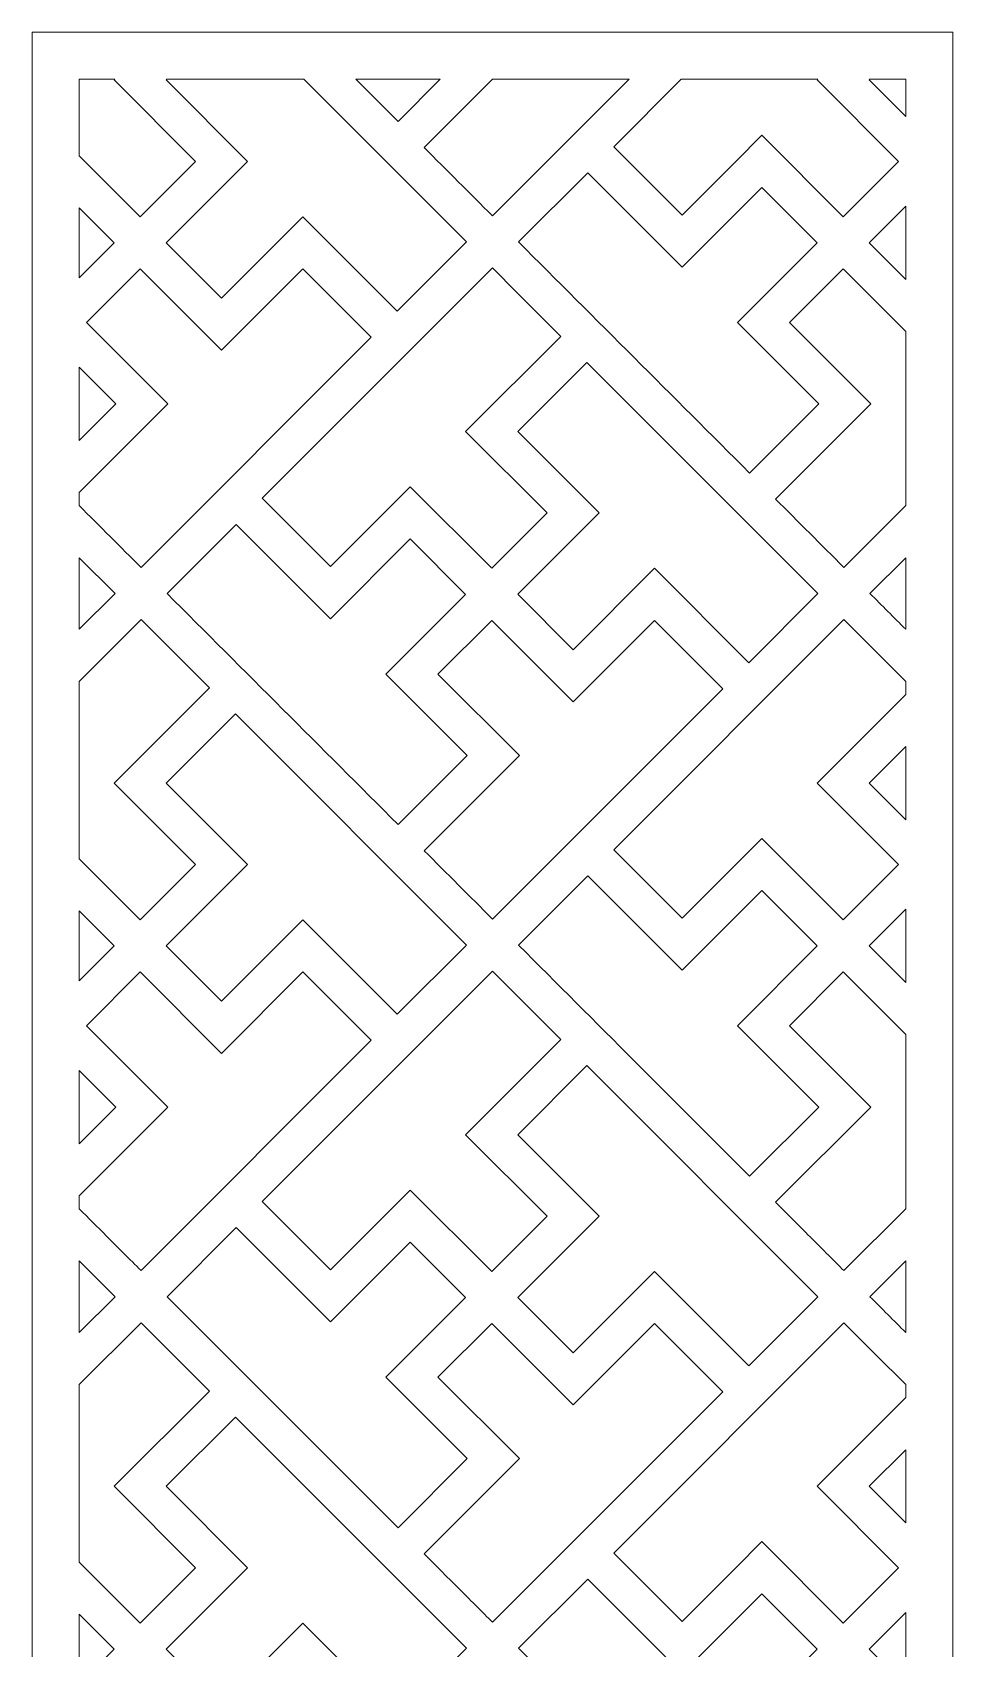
# Model space of a CAD drawing. Header units: centimetres. Extents: x -27.5 to -15.3, y -9.5 to 9.5.
# Drawn here: x -20.75 to -15.34, y 0 to 9.5 of the extents above; entities that cross this region are included whole.
import ezdxf

# ---------------------------------------------------------------- set-up
doc = ezdxf.new("R2010")
doc.units = ezdxf.units.CM
doc.header["$MEASUREMENT"] = 0
doc.layers.add('layer 1', color=7, linetype='Continuous')

msp = doc.modelspace()

# ---------------------------------------------------------------- linework, layer by layer
at = {"layer": 'layer 1', "color": 7, "lineweight": 9}
for points, knots in [([(-20.75463, 9.5), (-20.75463, 9.5), (-15.34152, 9.5), (-15.34152, 9.5), (-15.34152, 9.5), (-15.34152, 9.5), (-15.34152, -9.5), (-15.34152, -9.5), (-15.34152, -9.5), (-15.34152, -9.5), (-20.75463, -9.5), (-20.75463, -9.5), (-20.75463, -9.5), (-20.75463, -9.5), (-20.75463, 9.5), (-20.75463, 9.5)], [0, 0, 0, 0, 0.2, 0.2, 0.2, 0.2, 0.4, 0.4, 0.4, 0.4, 0.6, 0.6, 0.6, 0.6, 1, 1, 1, 1]), ([(-20.47857, 9.22395), (-20.47857, 9.22395), (-20.26881, 9.22395), (-20.26881, 9.22395), (-20.26881, 9.22395), (-20.26881, 9.22395), (-20.27291, 9.21985), (-20.27291, 9.21985), (-20.27291, 9.21985), (-20.27291, 9.21985), (-19.79445, 8.7414), (-19.79445, 8.7414), (-19.79445, 8.7414), (-19.79445, 8.7414), (-20.11978, 8.41605), (-20.11978, 8.41605), (-20.11978, 8.41605), (-20.11978, 8.41605), (-20.47857, 8.77482), (-20.47857, 8.77482), (-20.47857, 8.77482), (-20.47857, 8.77482), (-20.47857, 9.22395), (-20.47857, 9.22395)], [0, 0, 0, 0, 0.1428571, 0.1428571, 0.1428571, 0.1428571, 0.2857143, 0.2857143, 0.2857143, 0.2857143, 0.4285714, 0.4285714, 0.4285714, 0.4285714, 0.5714286, 0.5714286, 0.5714286, 0.5714286, 0.7142857, 0.7142857, 0.7142857, 0.7142857, 1, 1, 1, 1]), ([(-19.96257, 9.22395), (-19.96257, 9.22395), (-19.1574, 9.22395), (-19.1574, 9.22395), (-19.1574, 9.22395), (-19.1574, 9.22395), (-18.20118, 8.26772), (-18.20118, 8.26772), (-18.20118, 8.26772), (-18.20118, 8.26772), (-18.60787, 7.86103), (-18.60787, 7.86103), (-18.60787, 7.86103), (-18.60787, 7.86103), (-19.16288, 8.41605), (-19.16288, 8.41605), (-19.16288, 8.41605), (-19.16288, 8.41605), (-19.64135, 7.93759), (-19.64135, 7.93759), (-19.64135, 7.93759), (-19.64135, 7.93759), (-19.96671, 8.26293), (-19.96671, 8.26293), (-19.96671, 8.26293), (-19.96671, 8.26293), (-19.48821, 8.7414), (-19.48821, 8.7414), (-19.48821, 8.7414), (-19.48821, 8.7414), (-19.96671, 9.21985), (-19.96671, 9.21985), (-19.96671, 9.21985), (-19.96671, 9.21985), (-19.96257, 9.22395), (-19.96257, 9.22395)], [0, 0, 0, 0, 0.1, 0.1, 0.1, 0.1, 0.2, 0.2, 0.2, 0.2, 0.3, 0.3, 0.3, 0.3, 0.4, 0.4, 0.4, 0.4, 0.5, 0.5, 0.5, 0.5, 0.6, 0.6, 0.6, 0.6, 0.7, 0.7, 0.7, 0.7, 0.8, 0.8, 0.8, 0.8, 1, 1, 1, 1]), ([(-18.8512, 9.22395), (-18.8512, 9.22395), (-18.35499, 9.22395), (-18.35499, 9.22395), (-18.35499, 9.22395), (-18.35499, 9.22395), (-18.60308, 8.97583), (-18.60308, 8.97583), (-18.60308, 8.97583), (-18.68578, 9.05854), (-18.76847, 9.14125), (-18.8512, 9.22395)], [0, 0, 0, 0, 0.25, 0.25, 0.25, 0.25, 0.5, 0.5, 0.5, 0.5, 1, 1, 1, 1]), ([(-18.04876, 9.22395), (-18.04876, 9.22395), (-17.24496, 9.22395), (-17.24496, 9.22395), (-17.24496, 9.22395), (-17.24496, 9.22395), (-18.04808, 8.42083), (-18.04808, 8.42083), (-18.04808, 8.42083), (-18.18205, 8.55479), (-18.31601, 8.68876), (-18.44998, 8.82273), (-18.44998, 8.82273), (-18.44998, 8.82273), (-18.04876, 9.22395), (-18.04876, 9.22395)], [0, 0, 0, 0, 0.2, 0.2, 0.2, 0.2, 0.4, 0.4, 0.4, 0.4, 0.6, 0.6, 0.6, 0.6, 1, 1, 1, 1]), ([(-16.93875, 9.22395), (-16.93875, 9.22395), (-16.13494, 9.22395), (-16.13494, 9.22395), (-16.13494, 9.22395), (-16.13494, 9.22395), (-16.13903, 9.21985), (-16.13903, 9.21985), (-16.13903, 9.21985), (-16.13903, 9.21985), (-15.66058, 8.7414), (-15.66058, 8.7414), (-15.66058, 8.7414), (-15.66058, 8.7414), (-15.98595, 8.41605), (-15.98595, 8.41605), (-15.98595, 8.41605), (-15.98595, 8.41605), (-16.46439, 8.8945), (-16.46439, 8.8945), (-16.46439, 8.8945), (-16.46439, 8.8945), (-16.61749, 8.7414), (-16.61749, 8.7414), (-16.61749, 8.7414), (-16.61749, 8.7414), (-16.61749, 8.74139), (-16.61749, 8.74139), (-16.61749, 8.74139), (-16.61749, 8.74139), (-16.93328, 8.42562), (-16.93328, 8.42562), (-16.93328, 8.42562), (-16.93328, 8.42562), (-17.33518, 8.82752), (-17.33518, 8.82752), (-17.33518, 8.82752), (-17.33518, 8.82752), (-16.93875, 9.22395), (-16.93875, 9.22395)], [0, 0, 0, 0, 0.0909091, 0.0909091, 0.0909091, 0.0909091, 0.1818182, 0.1818182, 0.1818182, 0.1818182, 0.2727273, 0.2727273, 0.2727273, 0.2727273, 0.3636364, 0.3636364, 0.3636364, 0.3636364, 0.4545455, 0.4545455, 0.4545455, 0.4545455, 0.5454545, 0.5454545, 0.5454545, 0.5454545, 0.6363636, 0.6363636, 0.6363636, 0.6363636, 0.7272727, 0.7272727, 0.7272727, 0.7272727, 0.8181818, 0.8181818, 0.8181818, 0.8181818, 1, 1, 1, 1]), ([(-15.82871, 9.22395), (-15.82871, 9.22395), (-15.61758, 9.22395), (-15.61758, 9.22395), (-15.61758, 9.22395), (-15.61758, 9.22395), (-15.61758, 9.00462), (-15.61758, 9.00462), (-15.61758, 9.00462), (-15.61758, 9.00462), (-15.83282, 9.21985), (-15.83282, 9.21985), (-15.83282, 9.21985), (-15.83282, 9.21985), (-15.82871, 9.22395), (-15.82871, 9.22395)], [0, 0, 0, 0, 0.2, 0.2, 0.2, 0.2, 0.4, 0.4, 0.4, 0.4, 0.6, 0.6, 0.6, 0.6, 1, 1, 1, 1]), ([(-17.48828, 8.67442), (-17.48828, 8.67442), (-17.89498, 8.26772), (-17.89498, 8.26772), (-17.89498, 8.26772), (-17.44203, 7.81478), (-16.98908, 7.36185), (-16.53613, 6.90891), (-16.53613, 6.90891), (-16.53613, 6.90891), (-16.12947, 7.31559), (-16.12947, 7.31559), (-16.12947, 7.31559), (-16.12947, 7.31559), (-16.60794, 7.79405), (-16.60794, 7.79405), (-16.60794, 7.79405), (-16.60794, 7.79405), (-16.13903, 8.26293), (-16.13903, 8.26293), (-16.13903, 8.26293), (-16.13903, 8.26293), (-16.46439, 8.58828), (-16.46439, 8.58828), (-16.46439, 8.58828), (-16.46439, 8.58828), (-16.93328, 8.1194), (-16.93328, 8.1194), (-16.93328, 8.1194), (-16.93328, 8.1194), (-17.48828, 8.67442), (-17.48828, 8.67442)], [0, 0, 0, 0, 0.1111111, 0.1111111, 0.1111111, 0.1111111, 0.2222222, 0.2222222, 0.2222222, 0.2222222, 0.3333333, 0.3333333, 0.3333333, 0.3333333, 0.4444444, 0.4444444, 0.4444444, 0.4444444, 0.5555556, 0.5555556, 0.5555556, 0.5555556, 0.6666667, 0.6666667, 0.6666667, 0.6666667, 0.7777778, 0.7777778, 0.7777778, 0.7777778, 1, 1, 1, 1]), ([(-20.47857, 8.05727), (-20.47857, 8.05727), (-20.47857, 8.4686), (-20.47857, 8.4686), (-20.47857, 8.4686), (-20.47857, 8.4686), (-20.27291, 8.26293), (-20.27291, 8.26293), (-20.27291, 8.26293), (-20.27291, 8.26293), (-20.47857, 8.05727), (-20.47857, 8.05727)], [0, 0, 0, 0, 0.25, 0.25, 0.25, 0.25, 0.5, 0.5, 0.5, 0.5, 1, 1, 1, 1]), ([(-15.61758, 8.47817), (-15.61758, 8.47817), (-15.61758, 8.0477), (-15.61758, 8.0477), (-15.61758, 8.0477), (-15.61758, 8.0477), (-15.83282, 8.26293), (-15.83282, 8.26293), (-15.83282, 8.26293), (-15.83282, 8.26293), (-15.61758, 8.47817), (-15.61758, 8.47817)], [0, 0, 0, 0, 0.25, 0.25, 0.25, 0.25, 0.5, 0.5, 0.5, 0.5, 1, 1, 1, 1]), ([(-20.47857, 6.71745), (-20.47857, 6.71745), (-20.47857, 6.79415), (-20.47857, 6.79415), (-20.47857, 6.79415), (-20.47857, 6.79415), (-19.95713, 7.31559), (-19.95713, 7.31559), (-19.95713, 7.31559), (-19.95713, 7.31559), (-20.43557, 7.79405), (-20.43557, 7.79405), (-20.43557, 7.79405), (-20.43557, 7.79405), (-20.11978, 8.10983), (-20.11978, 8.10983), (-20.11978, 8.10983), (-20.11978, 8.10983), (-19.64135, 7.63138), (-19.64135, 7.63138), (-19.64135, 7.63138), (-19.64135, 7.63138), (-19.16288, 8.10983), (-19.16288, 8.10983), (-19.16288, 8.10983), (-19.16288, 8.10983), (-18.76097, 7.70792), (-18.76097, 7.70792), (-18.76097, 7.70792), (-18.76097, 7.70792), (-20.115, 6.35389), (-20.115, 6.35389), (-20.115, 6.35389), (-20.23619, 6.47509), (-20.35738, 6.59627), (-20.47857, 6.71745)], [0, 0, 0, 0, 0.1, 0.1, 0.1, 0.1, 0.2, 0.2, 0.2, 0.2, 0.3, 0.3, 0.3, 0.3, 0.4, 0.4, 0.4, 0.4, 0.5, 0.5, 0.5, 0.5, 0.6, 0.6, 0.6, 0.6, 0.7, 0.7, 0.7, 0.7, 0.8, 0.8, 0.8, 0.8, 1, 1, 1, 1]), ([(-18.04808, 8.11463), (-18.04808, 8.11463), (-19.4021, 6.76059), (-19.4021, 6.76059), (-19.4021, 6.76059), (-19.4021, 6.76059), (-19.00016, 6.35869), (-19.00016, 6.35869), (-19.00016, 6.35869), (-19.00016, 6.35869), (-18.68441, 6.67445), (-18.68441, 6.67445), (-18.68441, 6.67445), (-18.68441, 6.67445), (-18.68441, 6.67447), (-18.68441, 6.67447), (-18.68441, 6.67447), (-18.68441, 6.67447), (-18.53134, 6.82757), (-18.53134, 6.82757), (-18.53134, 6.82757), (-18.53134, 6.82757), (-18.05286, 6.34912), (-18.05286, 6.34912), (-18.05286, 6.34912), (-18.05286, 6.34912), (-17.7275, 6.67447), (-17.7275, 6.67447), (-17.7275, 6.67447), (-17.7275, 6.67447), (-18.20597, 7.15293), (-18.20597, 7.15293), (-18.20597, 7.15293), (-18.20597, 7.15293), (-17.64617, 7.71272), (-17.64617, 7.71272), (-17.64617, 7.71272), (-17.64617, 7.71272), (-17.90216, 7.96869), (-17.90216, 7.96869), (-17.90216, 7.96869), (-17.90216, 7.96869), (-18.04808, 8.11463), (-18.04808, 8.11463)], [0, 0, 0, 0, 0.0833333, 0.0833333, 0.0833333, 0.0833333, 0.1666667, 0.1666667, 0.1666667, 0.1666667, 0.25, 0.25, 0.25, 0.25, 0.3333333, 0.3333333, 0.3333333, 0.3333333, 0.4166667, 0.4166667, 0.4166667, 0.4166667, 0.5, 0.5, 0.5, 0.5, 0.5833333, 0.5833333, 0.5833333, 0.5833333, 0.6666667, 0.6666667, 0.6666667, 0.6666667, 0.75, 0.75, 0.75, 0.75, 0.8333333, 0.8333333, 0.8333333, 0.8333333, 1, 1, 1, 1]), ([(-15.61758, 7.7415), (-15.61758, 7.7415), (-15.61758, 6.71745), (-15.61758, 6.71745), (-15.61758, 6.71745), (-15.61758, 6.71745), (-15.98116, 6.35389), (-15.98116, 6.35389), (-15.98116, 6.35389), (-16.11513, 6.48786), (-16.2491, 6.62184), (-16.38306, 6.75579), (-16.38306, 6.75579), (-16.38306, 6.75579), (-15.82324, 7.31559), (-15.82324, 7.31559), (-15.82324, 7.31559), (-15.82324, 7.31559), (-16.30171, 7.79405), (-16.30171, 7.79405), (-16.30171, 7.79405), (-16.30171, 7.79405), (-15.98595, 8.10983), (-15.98595, 8.10983), (-15.98595, 8.10983), (-15.98595, 8.10983), (-15.61758, 7.7415), (-15.61758, 7.7415)], [0, 0, 0, 0, 0.125, 0.125, 0.125, 0.125, 0.25, 0.25, 0.25, 0.25, 0.375, 0.375, 0.375, 0.375, 0.5, 0.5, 0.5, 0.5, 0.625, 0.625, 0.625, 0.625, 0.75, 0.75, 0.75, 0.75, 1, 1, 1, 1]), ([(-20.47857, 7.10036), (-20.47857, 7.10036), (-20.47857, 7.53083), (-20.47857, 7.53083), (-20.47857, 7.53083), (-20.47857, 7.53083), (-20.26333, 7.31559), (-20.26333, 7.31559), (-20.26333, 7.31559), (-20.26333, 7.31559), (-20.47857, 7.10036), (-20.47857, 7.10036)], [0, 0, 0, 0, 0.25, 0.25, 0.25, 0.25, 0.5, 0.5, 0.5, 0.5, 1, 1, 1, 1]), ([(-17.49307, 7.55961), (-17.49307, 7.55961), (-17.89977, 7.15293), (-17.89977, 7.15293), (-17.89977, 7.15293), (-17.89977, 7.15293), (-17.42129, 6.67447), (-17.42129, 6.67447), (-17.42129, 6.67447), (-17.42129, 6.67447), (-17.89977, 6.19602), (-17.89977, 6.19602), (-17.89977, 6.19602), (-17.89977, 6.19602), (-17.5744, 5.87065), (-17.5744, 5.87065), (-17.5744, 5.87065), (-17.5744, 5.87065), (-17.09596, 6.34912), (-17.09596, 6.34912), (-17.09596, 6.34912), (-17.09596, 6.34912), (-16.54093, 5.7941), (-16.54093, 5.7941), (-16.54093, 5.7941), (-16.54093, 5.7941), (-16.13423, 6.2008), (-16.13423, 6.2008), (-16.13423, 6.2008), (-16.13423, 6.2008), (-17.49307, 7.55961), (-17.49307, 7.55961)], [0, 0, 0, 0, 0.1111111, 0.1111111, 0.1111111, 0.1111111, 0.2222222, 0.2222222, 0.2222222, 0.2222222, 0.3333333, 0.3333333, 0.3333333, 0.3333333, 0.4444444, 0.4444444, 0.4444444, 0.4444444, 0.5555556, 0.5555556, 0.5555556, 0.5555556, 0.6666667, 0.6666667, 0.6666667, 0.6666667, 0.7777778, 0.7777778, 0.7777778, 0.7777778, 1, 1, 1, 1]), ([(-19.96192, 6.2008), (-19.50897, 5.74785), (-19.05602, 5.29491), (-18.60308, 4.84197), (-18.60308, 4.84197), (-18.60308, 4.84197), (-18.19639, 5.24866), (-18.19639, 5.24866), (-18.19639, 5.24866), (-18.19639, 5.24866), (-18.67486, 5.72712), (-18.67486, 5.72712), (-18.67486, 5.72712), (-18.67486, 5.72712), (-18.20597, 6.196), (-18.20597, 6.196), (-18.20597, 6.196), (-18.20597, 6.196), (-18.53134, 6.52136), (-18.53134, 6.52136), (-18.53134, 6.52136), (-18.53134, 6.52136), (-19.00016, 6.05247), (-19.00016, 6.05247), (-19.00016, 6.05247), (-19.00016, 6.05247), (-19.55523, 6.60749), (-19.55523, 6.60749), (-19.55523, 6.60749), (-19.55523, 6.60749), (-19.96192, 6.2008), (-19.96192, 6.2008)], [0, 0, 0, 0, 0.1111111, 0.1111111, 0.1111111, 0.1111111, 0.2222222, 0.2222222, 0.2222222, 0.2222222, 0.3333333, 0.3333333, 0.3333333, 0.3333333, 0.4444444, 0.4444444, 0.4444444, 0.4444444, 0.5555556, 0.5555556, 0.5555556, 0.5555556, 0.6666667, 0.6666667, 0.6666667, 0.6666667, 0.7777778, 0.7777778, 0.7777778, 0.7777778, 1, 1, 1, 1]), ([(-20.47857, 5.99035), (-20.47857, 5.99035), (-20.47857, 6.41124), (-20.47857, 6.41124), (-20.47857, 6.41124), (-20.47857, 6.41124), (-20.26813, 6.2008), (-20.26813, 6.2008), (-20.26813, 6.2008), (-20.26813, 6.2008), (-20.47857, 5.99035), (-20.47857, 5.99035)], [0, 0, 0, 0, 0.25, 0.25, 0.25, 0.25, 0.5, 0.5, 0.5, 0.5, 1, 1, 1, 1]), ([(-15.61758, 6.41124), (-15.61758, 6.41124), (-15.61758, 5.99035), (-15.61758, 5.99035), (-15.61758, 5.99035), (-15.68773, 6.0605), (-15.75788, 6.13065), (-15.82803, 6.2008), (-15.82803, 6.2008), (-15.82803, 6.2008), (-15.61758, 6.41124), (-15.61758, 6.41124)], [0, 0, 0, 0, 0.25, 0.25, 0.25, 0.25, 0.5, 0.5, 0.5, 0.5, 1, 1, 1, 1]), ([(-20.47857, 4.64096), (-20.47857, 4.64096), (-20.47857, 5.68413), (-20.47857, 5.68413), (-20.47857, 5.68413), (-20.47857, 5.68413), (-20.115, 6.04769), (-20.115, 6.04769), (-20.115, 6.04769), (-20.115, 6.04769), (-19.71309, 5.64579), (-19.71309, 5.64579), (-19.71309, 5.64579), (-19.71309, 5.64579), (-20.27291, 5.08599), (-20.27291, 5.08599), (-20.27291, 5.08599), (-20.27291, 5.08599), (-19.79445, 4.60755), (-19.79445, 4.60755), (-19.79445, 4.60755), (-19.79445, 4.60755), (-20.11978, 4.28219), (-20.11978, 4.28219), (-20.11978, 4.28219), (-20.11978, 4.28219), (-20.47857, 4.64096), (-20.47857, 4.64096)], [0, 0, 0, 0, 0.125, 0.125, 0.125, 0.125, 0.25, 0.25, 0.25, 0.25, 0.375, 0.375, 0.375, 0.375, 0.5, 0.5, 0.5, 0.5, 0.625, 0.625, 0.625, 0.625, 0.75, 0.75, 0.75, 0.75, 1, 1, 1, 1]), ([(-18.44998, 4.68887), (-18.31601, 4.5549), (-18.18205, 4.42094), (-18.04808, 4.28697), (-18.04808, 4.28697), (-18.04808, 4.28697), (-16.69406, 5.641), (-16.69406, 5.641), (-16.69406, 5.641), (-16.69406, 5.641), (-17.09596, 6.0429), (-17.09596, 6.0429), (-17.09596, 6.0429), (-17.09596, 6.0429), (-17.5744, 5.56445), (-17.5744, 5.56445), (-17.5744, 5.56445), (-17.5744, 5.56445), (-18.05286, 6.0429), (-18.05286, 6.0429), (-18.05286, 6.0429), (-18.05286, 6.0429), (-18.36862, 5.72712), (-18.36862, 5.72712), (-18.36862, 5.72712), (-18.36862, 5.72712), (-17.89018, 5.24866), (-17.89018, 5.24866), (-17.89018, 5.24866), (-17.89018, 5.24866), (-18.44998, 4.68887), (-18.44998, 4.68887)], [0, 0, 0, 0, 0.1111111, 0.1111111, 0.1111111, 0.1111111, 0.2222222, 0.2222222, 0.2222222, 0.2222222, 0.3333333, 0.3333333, 0.3333333, 0.3333333, 0.4444444, 0.4444444, 0.4444444, 0.4444444, 0.5555556, 0.5555556, 0.5555556, 0.5555556, 0.6666667, 0.6666667, 0.6666667, 0.6666667, 0.7777778, 0.7777778, 0.7777778, 0.7777778, 1, 1, 1, 1]), ([(-15.61758, 5.68413), (-15.61758, 5.68413), (-15.61758, 5.60744), (-15.61758, 5.60744), (-15.61758, 5.60744), (-15.61758, 5.60744), (-16.13903, 5.08599), (-16.13903, 5.08599), (-16.13903, 5.08599), (-16.13903, 5.08599), (-15.66058, 4.60755), (-15.66058, 4.60755), (-15.66058, 4.60755), (-15.66058, 4.60755), (-15.98595, 4.28219), (-15.98595, 4.28219), (-15.98595, 4.28219), (-15.98595, 4.28219), (-16.46439, 4.76064), (-16.46439, 4.76064), (-16.46439, 4.76064), (-16.46439, 4.76064), (-16.61749, 4.60755), (-16.61749, 4.60755), (-16.61749, 4.60755), (-16.61749, 4.60755), (-16.93328, 4.29175), (-16.93328, 4.29175), (-16.93328, 4.29175), (-16.93328, 4.29175), (-17.33518, 4.69366), (-17.33518, 4.69366), (-17.33518, 4.69366), (-17.33518, 4.69366), (-15.98116, 6.04769), (-15.98116, 6.04769), (-15.98116, 6.04769), (-15.98116, 6.04769), (-15.61758, 5.68413), (-15.61758, 5.68413)], [0, 0, 0, 0, 0.0909091, 0.0909091, 0.0909091, 0.0909091, 0.1818182, 0.1818182, 0.1818182, 0.1818182, 0.2727273, 0.2727273, 0.2727273, 0.2727273, 0.3636364, 0.3636364, 0.3636364, 0.3636364, 0.4545455, 0.4545455, 0.4545455, 0.4545455, 0.5454545, 0.5454545, 0.5454545, 0.5454545, 0.6363636, 0.6363636, 0.6363636, 0.6363636, 0.7272727, 0.7272727, 0.7272727, 0.7272727, 0.8181818, 0.8181818, 0.8181818, 0.8181818, 1, 1, 1, 1]), ([(-19.56002, 5.49267), (-19.56002, 5.49267), (-19.96671, 5.08599), (-19.96671, 5.08599), (-19.96671, 5.08599), (-19.96671, 5.08599), (-19.48821, 4.60755), (-19.48821, 4.60755), (-19.48821, 4.60755), (-19.48821, 4.60755), (-19.96671, 4.12907), (-19.96671, 4.12907), (-19.96671, 4.12907), (-19.96671, 4.12907), (-19.64135, 3.80373), (-19.64135, 3.80373), (-19.64135, 3.80373), (-19.64135, 3.80373), (-19.16288, 4.28219), (-19.16288, 4.28219), (-19.16288, 4.28219), (-19.16288, 4.28219), (-18.60787, 3.72717), (-18.60787, 3.72717), (-18.60787, 3.72717), (-18.60787, 3.72717), (-18.20118, 4.13386), (-18.20118, 4.13386), (-18.20118, 4.13386), (-18.20118, 4.13386), (-19.56002, 5.49267), (-19.56002, 5.49267)], [0, 0, 0, 0, 0.1111111, 0.1111111, 0.1111111, 0.1111111, 0.2222222, 0.2222222, 0.2222222, 0.2222222, 0.3333333, 0.3333333, 0.3333333, 0.3333333, 0.4444444, 0.4444444, 0.4444444, 0.4444444, 0.5555556, 0.5555556, 0.5555556, 0.5555556, 0.6666667, 0.6666667, 0.6666667, 0.6666667, 0.7777778, 0.7777778, 0.7777778, 0.7777778, 1, 1, 1, 1]), ([(-15.61758, 5.30124), (-15.61758, 5.30124), (-15.61758, 4.87075), (-15.61758, 4.87075), (-15.61758, 4.87075), (-15.61758, 4.87075), (-15.83282, 5.08599), (-15.83282, 5.08599), (-15.83282, 5.08599), (-15.83282, 5.08599), (-15.61758, 5.30124), (-15.61758, 5.30124)], [0, 0, 0, 0, 0.25, 0.25, 0.25, 0.25, 0.5, 0.5, 0.5, 0.5, 1, 1, 1, 1]), ([(-17.89498, 4.13386), (-17.44203, 3.68092), (-16.98908, 3.22799), (-16.53613, 2.77506), (-16.53613, 2.77506), (-16.53613, 2.77506), (-16.12947, 3.18173), (-16.12947, 3.18173), (-16.12947, 3.18173), (-16.12947, 3.18173), (-16.60794, 3.66018), (-16.60794, 3.66018), (-16.60794, 3.66018), (-16.60794, 3.66018), (-16.13903, 4.12907), (-16.13903, 4.12907), (-16.13903, 4.12907), (-16.13903, 4.12907), (-16.46439, 4.45442), (-16.46439, 4.45442), (-16.46439, 4.45442), (-16.46439, 4.45442), (-16.93328, 3.98554), (-16.93328, 3.98554), (-16.93328, 3.98554), (-16.93328, 3.98554), (-17.48828, 4.54056), (-17.48828, 4.54056), (-17.48828, 4.54056), (-17.48828, 4.54056), (-17.89498, 4.13386), (-17.89498, 4.13386)], [0, 0, 0, 0, 0.1111111, 0.1111111, 0.1111111, 0.1111111, 0.2222222, 0.2222222, 0.2222222, 0.2222222, 0.3333333, 0.3333333, 0.3333333, 0.3333333, 0.4444444, 0.4444444, 0.4444444, 0.4444444, 0.5555556, 0.5555556, 0.5555556, 0.5555556, 0.6666667, 0.6666667, 0.6666667, 0.6666667, 0.7777778, 0.7777778, 0.7777778, 0.7777778, 1, 1, 1, 1]), ([(-20.47857, 3.92342), (-20.47857, 3.92342), (-20.47857, 4.33474), (-20.47857, 4.33474), (-20.47857, 4.33474), (-20.47857, 4.33474), (-20.27291, 4.12907), (-20.27291, 4.12907), (-20.27291, 4.12907), (-20.27291, 4.12907), (-20.47857, 3.92342), (-20.47857, 3.92342)], [0, 0, 0, 0, 0.25, 0.25, 0.25, 0.25, 0.5, 0.5, 0.5, 0.5, 1, 1, 1, 1]), ([(-15.61758, 4.34431), (-15.61758, 4.34431), (-15.61758, 3.91383), (-15.61758, 3.91383), (-15.61758, 3.91383), (-15.61758, 3.91383), (-15.83282, 4.12907), (-15.83282, 4.12907), (-15.83282, 4.12907), (-15.83282, 4.12907), (-15.61758, 4.34431), (-15.61758, 4.34431)], [0, 0, 0, 0, 0.25, 0.25, 0.25, 0.25, 0.5, 0.5, 0.5, 0.5, 1, 1, 1, 1]), ([(-20.47857, 2.5836), (-20.47857, 2.5836), (-20.47857, 2.66029), (-20.47857, 2.66029), (-20.47857, 2.66029), (-20.47857, 2.66029), (-19.95713, 3.18173), (-19.95713, 3.18173), (-19.95713, 3.18173), (-19.95713, 3.18173), (-20.43557, 3.66018), (-20.43557, 3.66018), (-20.43557, 3.66018), (-20.43557, 3.66018), (-20.11978, 3.97598), (-20.11978, 3.97598), (-20.11978, 3.97598), (-20.11978, 3.97598), (-19.64135, 3.49752), (-19.64135, 3.49752), (-19.64135, 3.49752), (-19.64135, 3.49752), (-19.16288, 3.97598), (-19.16288, 3.97598), (-19.16288, 3.97598), (-19.16288, 3.97598), (-18.76097, 3.57407), (-18.76097, 3.57407), (-18.76097, 3.57407), (-18.76097, 3.57407), (-20.115, 2.22003), (-20.115, 2.22003), (-20.115, 2.22003), (-20.18277, 2.28782), (-20.25055, 2.3556), (-20.31837, 2.42338), (-20.31837, 2.42338), (-20.37175, 2.47679), (-20.42516, 2.53019), (-20.47857, 2.5836)], [0, 0, 0, 0, 0.0909091, 0.0909091, 0.0909091, 0.0909091, 0.1818182, 0.1818182, 0.1818182, 0.1818182, 0.2727273, 0.2727273, 0.2727273, 0.2727273, 0.3636364, 0.3636364, 0.3636364, 0.3636364, 0.4545455, 0.4545455, 0.4545455, 0.4545455, 0.5454545, 0.5454545, 0.5454545, 0.5454545, 0.6363636, 0.6363636, 0.6363636, 0.6363636, 0.7272727, 0.7272727, 0.7272727, 0.7272727, 0.8181818, 0.8181818, 0.8181818, 0.8181818, 1, 1, 1, 1]), ([(-18.04808, 3.98076), (-18.04808, 3.98076), (-19.4021, 2.62673), (-19.4021, 2.62673), (-19.4021, 2.62673), (-19.4021, 2.62673), (-19.00016, 2.22483), (-19.00016, 2.22483), (-19.00016, 2.22483), (-19.00016, 2.22483), (-18.68441, 2.5406), (-18.68441, 2.5406), (-18.68441, 2.5406), (-18.68441, 2.5406), (-18.53134, 2.69372), (-18.53134, 2.69372), (-18.53134, 2.69372), (-18.53134, 2.69372), (-18.05286, 2.21526), (-18.05286, 2.21526), (-18.05286, 2.21526), (-18.05286, 2.21526), (-17.7275, 2.5406), (-17.7275, 2.5406), (-17.7275, 2.5406), (-17.7275, 2.5406), (-18.20597, 3.01907), (-18.20597, 3.01907), (-18.20597, 3.01907), (-18.20597, 3.01907), (-17.64617, 3.57886), (-17.64617, 3.57886), (-17.64617, 3.57886), (-17.64617, 3.57886), (-17.883, 3.8157), (-17.883, 3.8157), (-17.883, 3.8157), (-17.883, 3.8157), (-18.04808, 3.98076), (-18.04808, 3.98076)], [0, 0, 0, 0, 0.0909091, 0.0909091, 0.0909091, 0.0909091, 0.1818182, 0.1818182, 0.1818182, 0.1818182, 0.2727273, 0.2727273, 0.2727273, 0.2727273, 0.3636364, 0.3636364, 0.3636364, 0.3636364, 0.4545455, 0.4545455, 0.4545455, 0.4545455, 0.5454545, 0.5454545, 0.5454545, 0.5454545, 0.6363636, 0.6363636, 0.6363636, 0.6363636, 0.7272727, 0.7272727, 0.7272727, 0.7272727, 0.8181818, 0.8181818, 0.8181818, 0.8181818, 1, 1, 1, 1]), ([(-15.61758, 3.60763), (-15.61758, 3.60763), (-15.61758, 2.5836), (-15.61758, 2.5836), (-15.61758, 2.5836), (-15.61758, 2.5836), (-15.98116, 2.22003), (-15.98116, 2.22003), (-15.98116, 2.22003), (-16.04255, 2.28144), (-16.10395, 2.34284), (-16.16534, 2.40424), (-16.16534, 2.40424), (-16.23791, 2.47681), (-16.31049, 2.54938), (-16.38306, 2.62194), (-16.38306, 2.62194), (-16.38306, 2.62194), (-15.82324, 3.18173), (-15.82324, 3.18173), (-15.82324, 3.18173), (-15.82324, 3.18173), (-16.30171, 3.66018), (-16.30171, 3.66018), (-16.30171, 3.66018), (-16.30171, 3.66018), (-15.98595, 3.97598), (-15.98595, 3.97598), (-15.98595, 3.97598), (-15.98595, 3.97598), (-15.61758, 3.60763), (-15.61758, 3.60763)], [0, 0, 0, 0, 0.1111111, 0.1111111, 0.1111111, 0.1111111, 0.2222222, 0.2222222, 0.2222222, 0.2222222, 0.3333333, 0.3333333, 0.3333333, 0.3333333, 0.4444444, 0.4444444, 0.4444444, 0.4444444, 0.5555556, 0.5555556, 0.5555556, 0.5555556, 0.6666667, 0.6666667, 0.6666667, 0.6666667, 0.7777778, 0.7777778, 0.7777778, 0.7777778, 1, 1, 1, 1]), ([(-17.49307, 3.42575), (-17.49307, 3.42575), (-17.89977, 3.01907), (-17.89977, 3.01907), (-17.89977, 3.01907), (-17.89977, 3.01907), (-17.42129, 2.5406), (-17.42129, 2.5406), (-17.42129, 2.5406), (-17.42129, 2.5406), (-17.89977, 2.06215), (-17.89977, 2.06215), (-17.89977, 2.06215), (-17.89977, 2.06215), (-17.5744, 1.73681), (-17.5744, 1.73681), (-17.5744, 1.73681), (-17.5744, 1.73681), (-17.09596, 2.21526), (-17.09596, 2.21526), (-17.09596, 2.21526), (-17.09596, 2.21526), (-16.54093, 1.66024), (-16.54093, 1.66024), (-16.54093, 1.66024), (-16.54093, 1.66024), (-16.13423, 2.06693), (-16.13423, 2.06693), (-16.13423, 2.06693), (-16.13423, 2.06693), (-17.49307, 3.42575), (-17.49307, 3.42575)], [0, 0, 0, 0, 0.1111111, 0.1111111, 0.1111111, 0.1111111, 0.2222222, 0.2222222, 0.2222222, 0.2222222, 0.3333333, 0.3333333, 0.3333333, 0.3333333, 0.4444444, 0.4444444, 0.4444444, 0.4444444, 0.5555556, 0.5555556, 0.5555556, 0.5555556, 0.6666667, 0.6666667, 0.6666667, 0.6666667, 0.7777778, 0.7777778, 0.7777778, 0.7777778, 1, 1, 1, 1]), ([(-20.47857, 2.96649), (-20.47857, 2.96649), (-20.47857, 3.39697), (-20.47857, 3.39697), (-20.47857, 3.39697), (-20.47857, 3.39697), (-20.26333, 3.18173), (-20.26333, 3.18173), (-20.26333, 3.18173), (-20.26333, 3.18173), (-20.47857, 2.96649), (-20.47857, 2.96649)], [0, 0, 0, 0, 0.25, 0.25, 0.25, 0.25, 0.5, 0.5, 0.5, 0.5, 1, 1, 1, 1]), ([(-19.55523, 2.47362), (-19.55523, 2.47362), (-19.96192, 2.06693), (-19.96192, 2.06693), (-19.96192, 2.06693), (-19.50897, 1.61398), (-19.05602, 1.16105), (-18.60308, 0.70811), (-18.60308, 0.70811), (-18.60308, 0.70811), (-18.19639, 1.1148), (-18.19639, 1.1148), (-18.19639, 1.1148), (-18.19639, 1.1148), (-18.67486, 1.59326), (-18.67486, 1.59326), (-18.67486, 1.59326), (-18.67486, 1.59326), (-18.20597, 2.06215), (-18.20597, 2.06215), (-18.20597, 2.06215), (-18.20597, 2.06215), (-18.53134, 2.3875), (-18.53134, 2.3875), (-18.53134, 2.3875), (-18.53134, 2.3875), (-19.00016, 1.91861), (-19.00016, 1.91861), (-19.00016, 1.91861), (-19.00016, 1.91861), (-19.55523, 2.47362), (-19.55523, 2.47362)], [0, 0, 0, 0, 0.1111111, 0.1111111, 0.1111111, 0.1111111, 0.2222222, 0.2222222, 0.2222222, 0.2222222, 0.3333333, 0.3333333, 0.3333333, 0.3333333, 0.4444444, 0.4444444, 0.4444444, 0.4444444, 0.5555556, 0.5555556, 0.5555556, 0.5555556, 0.6666667, 0.6666667, 0.6666667, 0.6666667, 0.7777778, 0.7777778, 0.7777778, 0.7777778, 1, 1, 1, 1]), ([(-20.47857, 1.85649), (-20.47857, 1.85649), (-20.47857, 2.27738), (-20.47857, 2.27738), (-20.47857, 2.27738), (-20.47857, 2.27738), (-20.26813, 2.06693), (-20.26813, 2.06693), (-20.26813, 2.06693), (-20.26813, 2.06693), (-20.47857, 1.85649), (-20.47857, 1.85649)], [0, 0, 0, 0, 0.25, 0.25, 0.25, 0.25, 0.5, 0.5, 0.5, 0.5, 1, 1, 1, 1]), ([(-15.61758, 2.27738), (-15.61758, 2.27738), (-15.61758, 1.85649), (-15.61758, 1.85649), (-15.61758, 1.85649), (-15.68773, 1.92664), (-15.75788, 1.99679), (-15.82803, 2.06693), (-15.82803, 2.06693), (-15.82803, 2.06693), (-15.61758, 2.27738), (-15.61758, 2.27738)], [0, 0, 0, 0, 0.25, 0.25, 0.25, 0.25, 0.5, 0.5, 0.5, 0.5, 1, 1, 1, 1]), ([(-20.47857, 0.5071), (-20.47857, 0.5071), (-20.47857, 1.55027), (-20.47857, 1.55027), (-20.47857, 1.55027), (-20.47857, 1.55027), (-20.115, 1.91383), (-20.115, 1.91383), (-20.115, 1.91383), (-20.115, 1.91383), (-19.94994, 1.74877), (-19.94994, 1.74877), (-19.94994, 1.74877), (-19.94994, 1.74877), (-19.71309, 1.51193), (-19.71309, 1.51193), (-19.71309, 1.51193), (-19.71309, 1.51193), (-20.27291, 0.95214), (-20.27291, 0.95214), (-20.27291, 0.95214), (-20.27291, 0.95214), (-19.79445, 0.47368), (-19.79445, 0.47368), (-19.79445, 0.47368), (-19.79445, 0.47368), (-20.11978, 0.14832), (-20.11978, 0.14832), (-20.11978, 0.14832), (-20.11978, 0.14832), (-20.47857, 0.5071), (-20.47857, 0.5071)], [0, 0, 0, 0, 0.1111111, 0.1111111, 0.1111111, 0.1111111, 0.2222222, 0.2222222, 0.2222222, 0.2222222, 0.3333333, 0.3333333, 0.3333333, 0.3333333, 0.4444444, 0.4444444, 0.4444444, 0.4444444, 0.5555556, 0.5555556, 0.5555556, 0.5555556, 0.6666667, 0.6666667, 0.6666667, 0.6666667, 0.7777778, 0.7777778, 0.7777778, 0.7777778, 1, 1, 1, 1]), ([(-16.69406, 1.50714), (-16.69406, 1.50714), (-17.09596, 1.90904), (-17.09596, 1.90904), (-17.09596, 1.90904), (-17.09596, 1.90904), (-17.5744, 1.43059), (-17.5744, 1.43059), (-17.5744, 1.43059), (-17.5744, 1.43059), (-18.05286, 1.90904), (-18.05286, 1.90904), (-18.05286, 1.90904), (-18.05286, 1.90904), (-18.36862, 1.59326), (-18.36862, 1.59326), (-18.36862, 1.59326), (-18.36862, 1.59326), (-17.89018, 1.1148), (-17.89018, 1.1148), (-17.89018, 1.1148), (-17.89018, 1.1148), (-18.44998, 0.55501), (-18.44998, 0.55501), (-18.44998, 0.55501), (-18.37741, 0.48245), (-18.30486, 0.40988), (-18.23229, 0.33732), (-18.23229, 0.33732), (-18.17089, 0.27591), (-18.10947, 0.21452), (-18.04808, 0.1531), (-18.04808, 0.1531), (-18.04808, 0.1531), (-16.69406, 1.50714), (-16.69406, 1.50714)], [0, 0, 0, 0, 0.1, 0.1, 0.1, 0.1, 0.2, 0.2, 0.2, 0.2, 0.3, 0.3, 0.3, 0.3, 0.4, 0.4, 0.4, 0.4, 0.5, 0.5, 0.5, 0.5, 0.6, 0.6, 0.6, 0.6, 0.7, 0.7, 0.7, 0.7, 0.8, 0.8, 0.8, 0.8, 1, 1, 1, 1]), ([(-15.61758, 1.55027), (-15.61758, 1.55027), (-15.61758, 1.47358), (-15.61758, 1.47358), (-15.61758, 1.47358), (-15.61758, 1.47358), (-16.13903, 0.95214), (-16.13903, 0.95214), (-16.13903, 0.95214), (-16.13903, 0.95214), (-15.66058, 0.47368), (-15.66058, 0.47368), (-15.66058, 0.47368), (-15.66058, 0.47368), (-15.98595, 0.14832), (-15.98595, 0.14832), (-15.98595, 0.14832), (-15.98595, 0.14832), (-16.46439, 0.62678), (-16.46439, 0.62678), (-16.46439, 0.62678), (-16.46439, 0.62678), (-16.61749, 0.47368), (-16.61749, 0.47368), (-16.61749, 0.47368), (-16.61749, 0.47368), (-16.61749, 0.47367), (-16.61749, 0.47367), (-16.61749, 0.47367), (-16.61749, 0.47367), (-16.93328, 0.15789), (-16.93328, 0.15789), (-16.93328, 0.15789), (-16.93328, 0.15789), (-17.33518, 0.5598), (-17.33518, 0.5598), (-17.33518, 0.5598), (-17.33518, 0.5598), (-15.98116, 1.91383), (-15.98116, 1.91383), (-15.98116, 1.91383), (-15.98116, 1.91383), (-15.79694, 1.72962), (-15.79694, 1.72962), (-15.79694, 1.72962), (-15.79694, 1.72962), (-15.61758, 1.55027), (-15.61758, 1.55027)], [0, 0, 0, 0, 0.0769231, 0.0769231, 0.0769231, 0.0769231, 0.1538462, 0.1538462, 0.1538462, 0.1538462, 0.2307692, 0.2307692, 0.2307692, 0.2307692, 0.3076923, 0.3076923, 0.3076923, 0.3076923, 0.3846154, 0.3846154, 0.3846154, 0.3846154, 0.4615385, 0.4615385, 0.4615385, 0.4615385, 0.5384615, 0.5384615, 0.5384615, 0.5384615, 0.6153846, 0.6153846, 0.6153846, 0.6153846, 0.6923077, 0.6923077, 0.6923077, 0.6923077, 0.7692308, 0.7692308, 0.7692308, 0.7692308, 0.8461538, 0.8461538, 0.8461538, 0.8461538, 1, 1, 1, 1]), ([(-19.56002, 1.35881), (-19.56002, 1.35881), (-19.96671, 0.95214), (-19.96671, 0.95214), (-19.96671, 0.95214), (-19.96671, 0.95214), (-19.48821, 0.47368), (-19.48821, 0.47368), (-19.48821, 0.47368), (-19.48821, 0.47368), (-19.96671, -0.00479), (-19.96671, -0.00479), (-19.96671, -0.00479), (-19.96671, -0.00479), (-19.64135, -0.33014), (-19.64135, -0.33014), (-19.64135, -0.33014), (-19.64135, -0.33014), (-19.16288, 0.14832), (-19.16288, 0.14832), (-19.16288, 0.14832), (-19.16288, 0.14832), (-18.60787, -0.40669), (-18.60787, -0.40669), (-18.60787, -0.40669), (-18.60787, -0.40669), (-18.20118, 0.00001), (-18.20118, 0.00001), (-18.20118, 0.00001), (-18.20118, 0.00001), (-19.56002, 1.35881), (-19.56002, 1.35881)], [0, 0, 0, 0, 0.1111111, 0.1111111, 0.1111111, 0.1111111, 0.2222222, 0.2222222, 0.2222222, 0.2222222, 0.3333333, 0.3333333, 0.3333333, 0.3333333, 0.4444444, 0.4444444, 0.4444444, 0.4444444, 0.5555556, 0.5555556, 0.5555556, 0.5555556, 0.6666667, 0.6666667, 0.6666667, 0.6666667, 0.7777778, 0.7777778, 0.7777778, 0.7777778, 1, 1, 1, 1]), ([(-15.61758, 1.16737), (-15.61758, 1.16737), (-15.61758, 0.73689), (-15.61758, 0.73689), (-15.61758, 0.73689), (-15.61758, 0.73689), (-15.83282, 0.95214), (-15.83282, 0.95214), (-15.83282, 0.95214), (-15.83282, 0.95214), (-15.61758, 1.16737), (-15.61758, 1.16737)], [0, 0, 0, 0, 0.25, 0.25, 0.25, 0.25, 0.5, 0.5, 0.5, 0.5, 1, 1, 1, 1]), ([(-17.48828, 0.40668), (-17.48828, 0.40668), (-17.89498, 0.00001), (-17.89498, 0.00001), (-17.89498, 0.00001), (-17.44203, -0.45294), (-16.98908, -0.90586), (-16.53613, -1.3588), (-16.53613, -1.3588), (-16.53613, -1.3588), (-16.12947, -0.95212), (-16.12947, -0.95212), (-16.12947, -0.95212), (-16.12947, -0.95212), (-16.60794, -0.47368), (-16.60794, -0.47368), (-16.60794, -0.47368), (-16.60794, -0.47368), (-16.13903, -0.00479), (-16.13903, -0.00479), (-16.13903, -0.00479), (-16.13903, -0.00479), (-16.46439, 0.32057), (-16.46439, 0.32057), (-16.46439, 0.32057), (-16.46439, 0.32057), (-16.93328, -0.14832), (-16.93328, -0.14832), (-16.93328, -0.14832), (-16.93328, -0.14832), (-17.48828, 0.40668), (-17.48828, 0.40668)], [0, 0, 0, 0, 0.1111111, 0.1111111, 0.1111111, 0.1111111, 0.2222222, 0.2222222, 0.2222222, 0.2222222, 0.3333333, 0.3333333, 0.3333333, 0.3333333, 0.4444444, 0.4444444, 0.4444444, 0.4444444, 0.5555556, 0.5555556, 0.5555556, 0.5555556, 0.6666667, 0.6666667, 0.6666667, 0.6666667, 0.7777778, 0.7777778, 0.7777778, 0.7777778, 1, 1, 1, 1]), ([(-20.47857, -0.21044), (-20.47857, -0.21044), (-20.47857, 0.20089), (-20.47857, 0.20089), (-20.47857, 0.20089), (-20.47857, 0.20089), (-20.27291, -0.00479), (-20.27291, -0.00479), (-20.27291, -0.00479), (-20.27291, -0.00479), (-20.47857, -0.21044), (-20.47857, -0.21044)], [0, 0, 0, 0, 0.25, 0.25, 0.25, 0.25, 0.5, 0.5, 0.5, 0.5, 1, 1, 1, 1]), ([(-15.61758, 0.21045), (-15.61758, 0.21045), (-15.61758, -0.22003), (-15.61758, -0.22003), (-15.61758, -0.22003), (-15.61758, -0.22003), (-15.83282, -0.00479), (-15.83282, -0.00479), (-15.83282, -0.00479), (-15.83282, -0.00479), (-15.61758, 0.21045), (-15.61758, 0.21045)], [0, 0, 0, 0, 0.25, 0.25, 0.25, 0.25, 0.5, 0.5, 0.5, 0.5, 1, 1, 1, 1])]:
    msp.add_open_spline(points, degree=3, knots=knots, dxfattribs=at)

doc.saveas('drawing.dxf')
